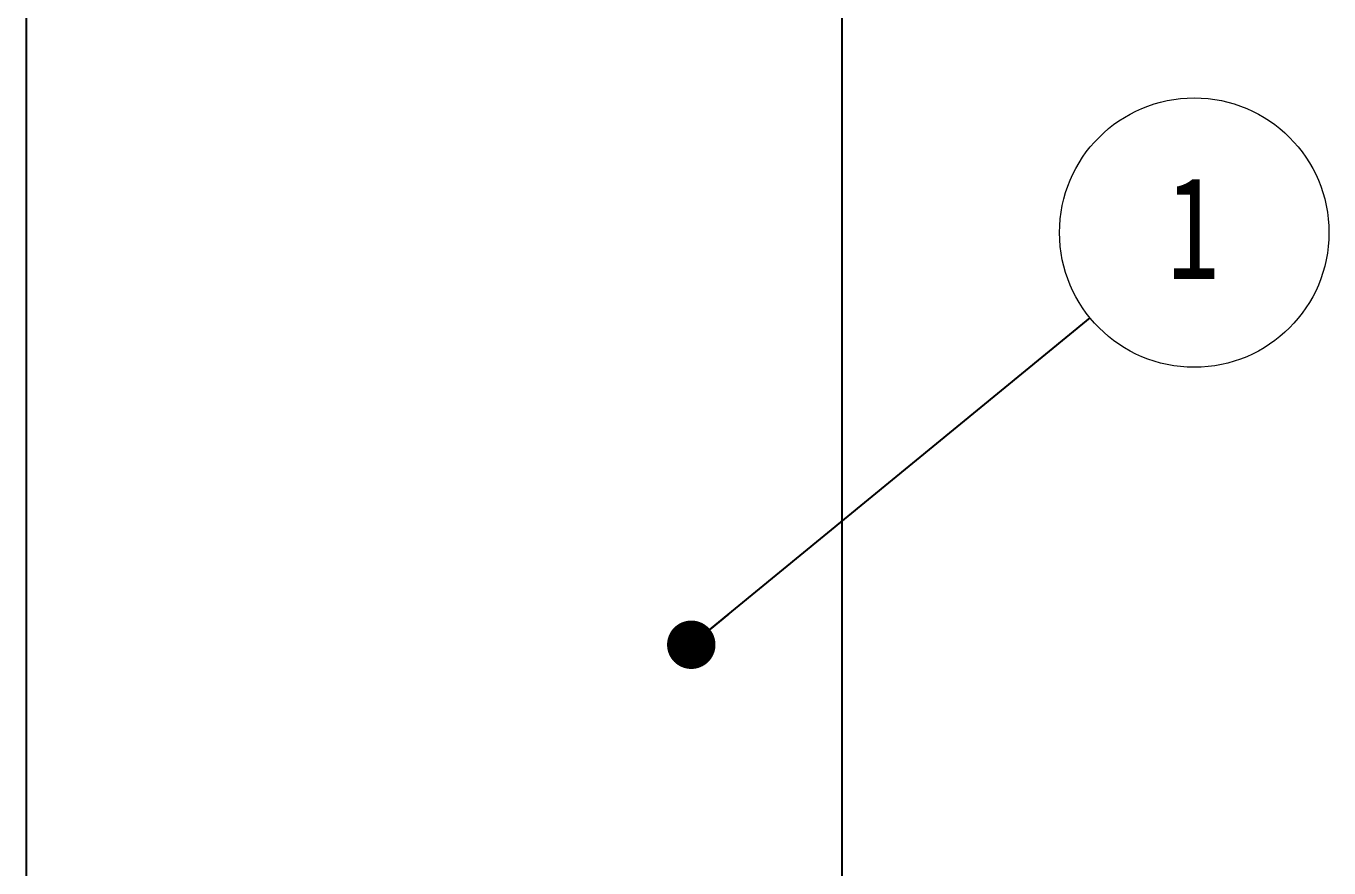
# Paper-space layout 'Sheet12' of a CAD drawing. Header units: millimetres. Extents: x 2 to 418, y -7 to 305.
# Drawn here: x 211.49 to 238.4, y 147.54 to 164.93 of the extents above; entities that cross this region are included whole.
import ezdxf

# ---------------------------------------------------------------- set-up
doc = ezdxf.new("R2010")
doc.units = ezdxf.units.MM
doc.styles.add('SLDTEXTSTYLE0', font='TXT', dxfattribs={"width": 0.75})
doc.dimstyles.new('SLDDIMSTYLE3', dxfattribs={"dimtxt": 0.18, "dimasz": 1, "dimexe": 0, "dimexo": 0.0625, "dimgap": 0, "dimtad": 0, "dimtih": 1, "dimtoh": 1, "dimdec": 0, "dimrnd": 1e-09, "dimzin": 0, "dimdsep": 46, "dimtxsty": 'Standard', "dimblk1": 'DOT', "dimblk2": 'DOT', "dimsah": 1, "dimcen": 0.09, "dimadec": 0, "dimazin": 0, "dimtfac": 1, "dimtdec": 0, "dimtofl": 0, "dimtmove": 0, "dimatfit": 3, "dimldrblk": 'DOT', "dimfxl": 1, "dimfrac": 2, "dimtolj": 1, "dimtzin": 0, "dimarcsym": 0})

# ---------------------------------------------------------------- blocks, each defined once
blk = doc.blocks.new('SW_NOTE_147')
at = {"color": 0, "linetype": 'Continuous', "lineweight": 0}
blk.add_circle((2.152, 1.763), 2.782, dxfattribs=at)
at = {"color": 0, "linetype": 'Continuous', "lineweight": 0, "insert": (2.13, 2.925), "char_height": 2.117, "attachment_point": 2, "style": 'SLDTEXTSTYLE0'}
blk.add_mtext('1', dxfattribs=at)
blk = doc.blocks.new('_DOT')
at = {"color": 0, "linetype": 'ByBlock', "lineweight": -2}
blk.add_line((-0.5, 0), (-1, 0), dxfattribs=at)
at = {"color": 0, "linetype": 'ByBlock', "const_width": 0.5}
blk.add_lwpolyline([(-0.25, 0, 1), (0.25, 0, 1)], format="xyb", close=True, dxfattribs=at)

psp = doc.layouts.new('Sheet12')

# ---------------------------------------------------------------- linework, layer by layer
at = {"color": 7, "linetype": 'Continuous', "lineweight": 25}
for p, q in [((211.4883, 171.9045), (211.4883, 123.4219)), ((228.3421, 123.4098), (228.3421, 171.9045))]:
    psp.add_line(p, q, dxfattribs=at)

# ---------------------------------------------------------------- block references
at = {"color": 7, "linetype": 'Continuous', "lineweight": 0}
psp.add_blockref('SW_NOTE_147', (233.4618, 158.8997), dxfattribs=at)

# ---------------------------------------------------------------- leaders
psp.add_leader([(225.2264, 152.1521), (233.4618, 158.8997)], dimstyle='SLDDIMSTYLE3', dxfattribs=at)

doc.saveas('drawing.dxf')
